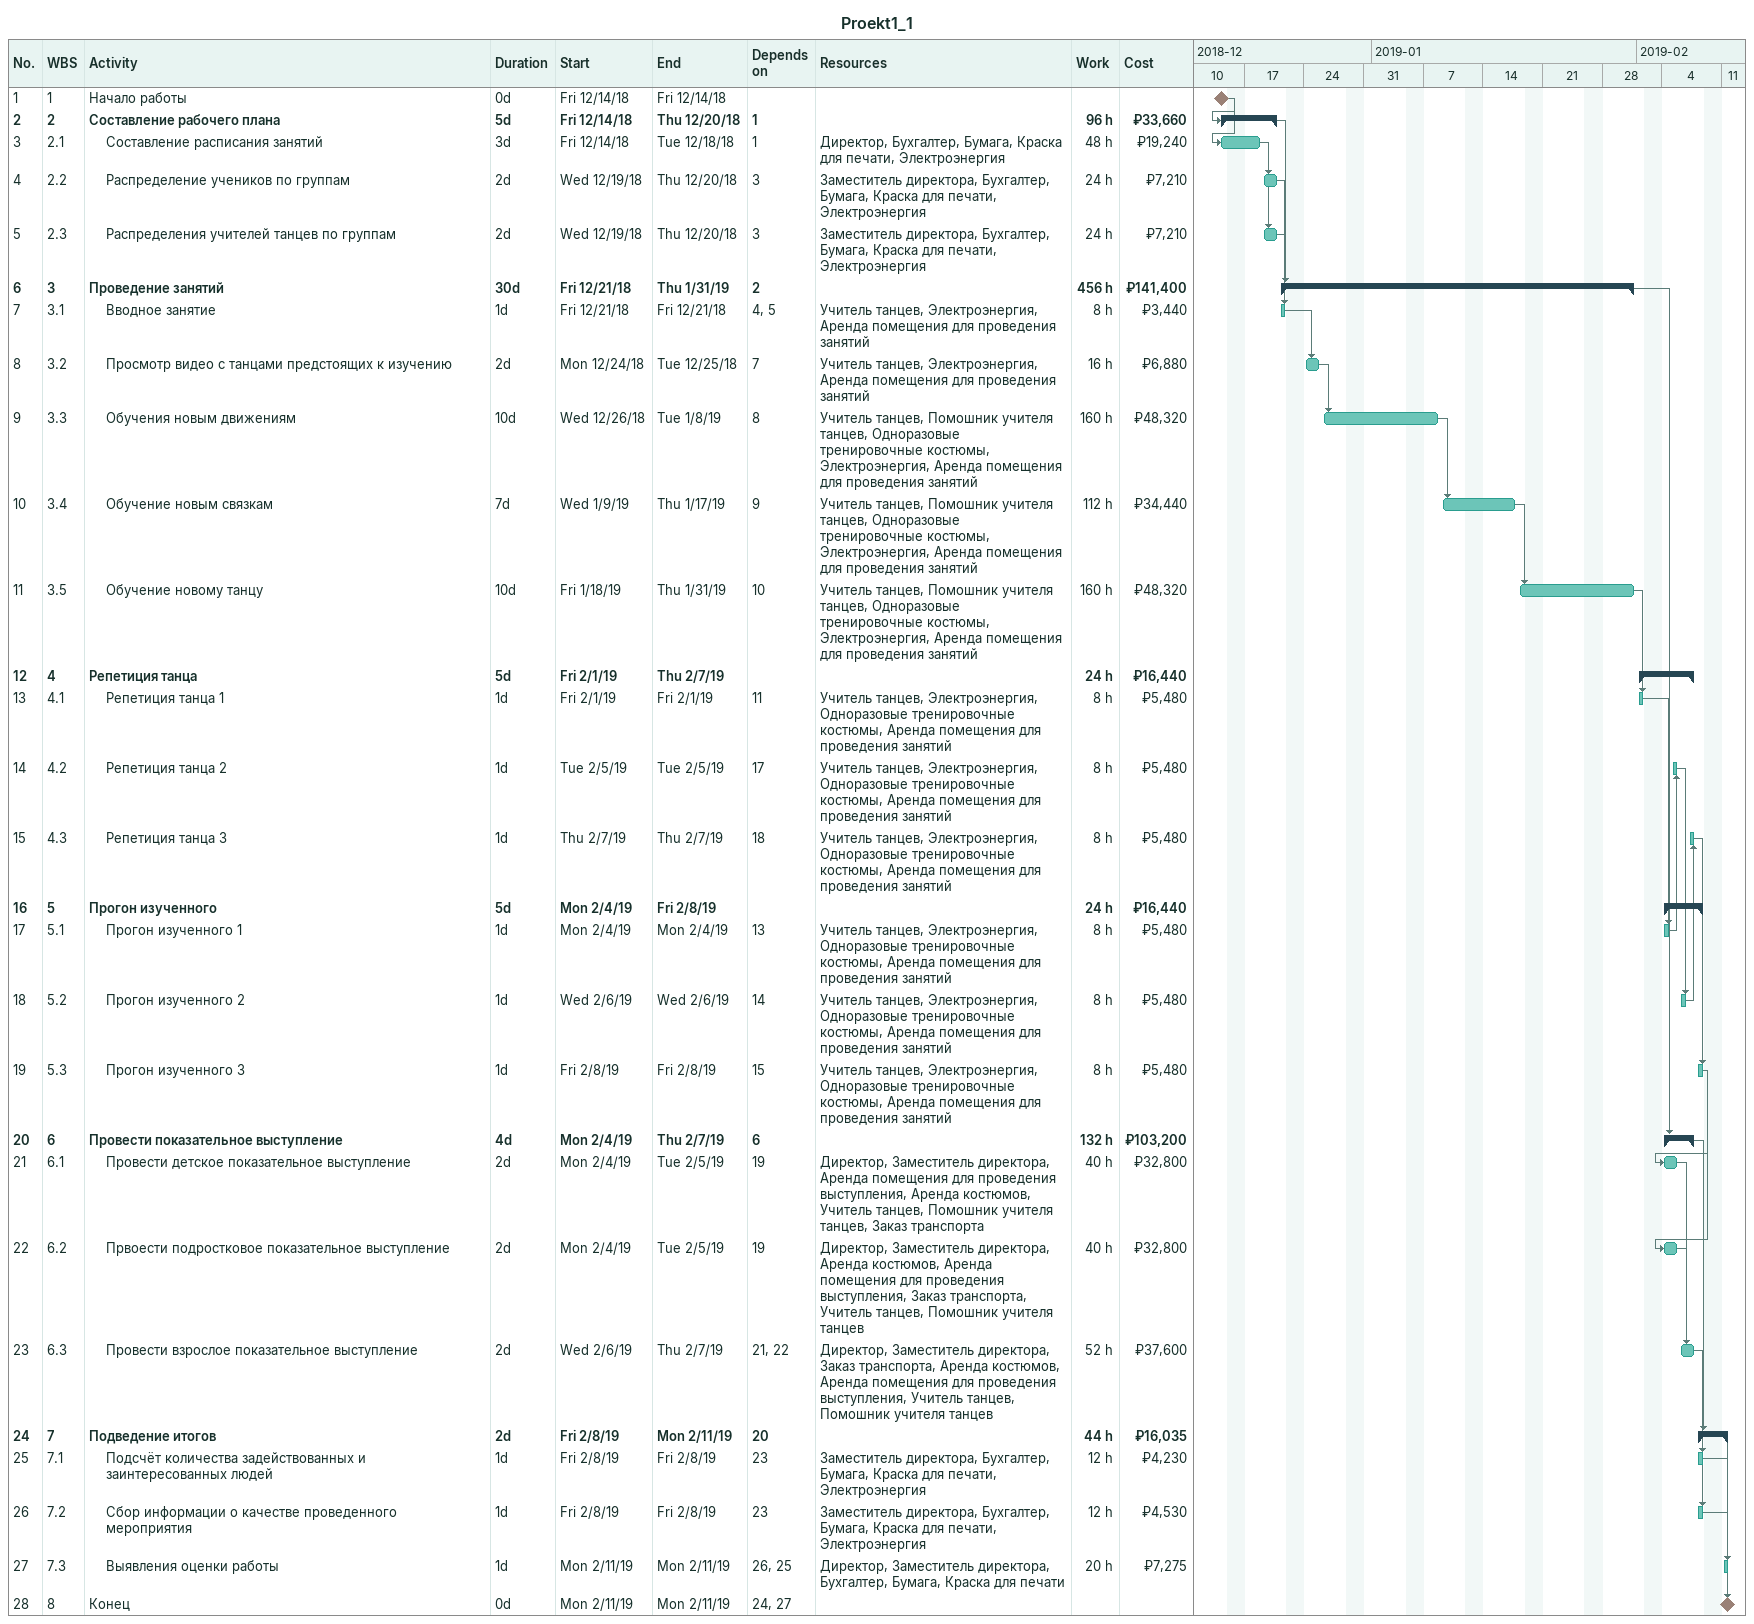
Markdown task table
Proekt1_1

| ID | WBS | Task | Duration | Start | Finish | Predecessors | Resources | Work (h) | Cost (₽) |
|---|---|---|---|---|---|---|---|---|---|
| 1 | 1 | Начало работы | 0d | 2018-12-14 | 2018-12-14 |  |  |  |  |
| 2 | 2 | **Составление рабочего плана** | 5d | 2018-12-14 | 2018-12-20 | 1 |  | 96 | 33660 |
| 3 | 2.1 | Составление расписания занятий | 3d | 2018-12-14 | 2018-12-18 | 1 | Директор, Бухгалтер, Бумага, Краска для печати, Электроэнергия | 48 | 19240 |
| 4 | 2.2 | Распределение учеников по группам | 2d | 2018-12-19 | 2018-12-20 | 3 | Заместитель директора, Бухгалтер, Бумага, Краска для печати, Электроэнергия | 24 | 7210 |
| 5 | 2.3 | Распределения учителей танцев по группам | 2d | 2018-12-19 | 2018-12-20 | 3 | Заместитель директора, Бухгалтер, Бумага, Краска для печати, Электроэнергия | 24 | 7210 |
| 6 | 3 | **Проведение занятий** | 30d | 2018-12-21 | 2019-01-31 | 2 |  | 456 | 141400 |
| 7 | 3.1 | Вводное занятие | 1d | 2018-12-21 | 2018-12-21 | 4, 5 | Учитель танцев, Электроэнергия, Аренда помещения для проведения занятий | 8 | 3440 |
| 8 | 3.2 | Просмотр видео с танцами предстоящих к изучению | 2d | 2018-12-24 | 2018-12-25 | 7 | Учитель танцев, Электроэнергия, Аренда помещения для проведения занятий | 16 | 6880 |
| 9 | 3.3 | Обучения новым движениям | 10d | 2018-12-26 | 2019-01-08 | 8 | Учитель танцев, Помошник учителя танцев, Одноразовые тренировочные костюмы, Электроэнергия, Аренда помещения для проведения занятий | 160 | 48320 |
| 10 | 3.4 | Обучение новым связкам | 7d | 2019-01-09 | 2019-01-17 | 9 | Учитель танцев, Помошник учителя танцев, Одноразовые тренировочные костюмы, Электроэнергия, Аренда помещения для проведения занятий | 112 | 34440 |
| 11 | 3.5 | Обучение новому танцу | 10d | 2019-01-18 | 2019-01-31 | 10 | Учитель танцев, Помошник учителя танцев, Одноразовые тренировочные костюмы, Электроэнергия, Аренда помещения для проведения занятий | 160 | 48320 |
| 12 | 4 | **Репетиция танца** | 5d | 2019-02-01 | 2019-02-07 |  |  | 24 | 16440 |
| 13 | 4.1 | Репетиция танца 1 | 1d | 2019-02-01 | 2019-02-01 | 11 | Учитель танцев, Электроэнергия, Одноразовые тренировочные костюмы, Аренда помещения для проведения занятий | 8 | 5480 |
| 14 | 4.2 | Репетиция танца 2 | 1d | 2019-02-05 | 2019-02-05 | 17 | Учитель танцев, Электроэнергия, Одноразовые тренировочные костюмы, Аренда помещения для проведения занятий | 8 | 5480 |
| 15 | 4.3 | Репетиция танца 3 | 1d | 2019-02-07 | 2019-02-07 | 18 | Учитель танцев, Электроэнергия, Одноразовые тренировочные костюмы, Аренда помещения для проведения занятий | 8 | 5480 |
| 16 | 5 | **Прогон изученного** | 5d | 2019-02-04 | 2019-02-08 |  |  | 24 | 16440 |
| 17 | 5.1 | Прогон изученного 1 | 1d | 2019-02-04 | 2019-02-04 | 13 | Учитель танцев, Электроэнергия, Одноразовые тренировочные костюмы, Аренда помещения для проведения занятий | 8 | 5480 |
| 18 | 5.2 | Прогон изученного 2 | 1d | 2019-02-06 | 2019-02-06 | 14 | Учитель танцев, Электроэнергия, Одноразовые тренировочные костюмы, Аренда помещения для проведения занятий | 8 | 5480 |
| 19 | 5.3 | Прогон изученного 3 | 1d | 2019-02-08 | 2019-02-08 | 15 | Учитель танцев, Электроэнергия, Одноразовые тренировочные костюмы, Аренда помещения для проведения занятий | 8 | 5480 |
| 20 | 6 | **Провести показательное выступление** | 4d | 2019-02-04 | 2019-02-07 | 6 |  | 132 | 103200 |
| 21 | 6.1 | Провести детское показательное выступление | 2d | 2019-02-04 | 2019-02-05 | 19 | Директор, Заместитель директора, Аренда помещения для проведения выступления, Аренда костюмов, Учитель танцев, Помошник учителя танцев, Заказ транспорта | 40 | 32800 |
| 22 | 6.2 | Првоести подростковое показательное выступление | 2d | 2019-02-04 | 2019-02-05 | 19 | Директор, Заместитель директора, Аренда костюмов, Аренда помещения для проведения выступления, Заказ транспорта, Учитель танцев, Помошник учителя танцев | 40 | 32800 |
| 23 | 6.3 | Провести взрослое показательное выступление | 2d | 2019-02-06 | 2019-02-07 | 21, 22 | Директор, Заместитель директора, Заказ транспорта, Аренда костюмов, Аренда помещения для проведения выступления, Учитель танцев, Помошник учителя танцев | 52 | 37600 |
| 24 | 7 | **Подведение итогов** | 2d | 2019-02-08 | 2019-02-11 | 20 |  | 44 | 16035 |
| 25 | 7.1 | Подсчёт количества задействованных и заинтересованных людей | 1d | 2019-02-08 | 2019-02-08 | 23 | Заместитель директора, Бухгалтер, Бумага, Краска для печати, Электроэнергия | 12 | 4230 |
| 26 | 7.2 | Сбор информации о качестве проведенного мероприятия | 1d | 2019-02-08 | 2019-02-08 | 23 | Заместитель директора, Бухгалтер, Бумага, Краска для печати, Электроэнергия | 12 | 4530 |
| 27 | 7.3 | Выявления оценки работы | 1d | 2019-02-11 | 2019-02-11 | 26, 25 | Директор, Заместитель директора, Бухгалтер, Бумага, Краска для печати | 20 | 7275 |
| 28 | 8 | Конец | 0d | 2019-02-11 | 2019-02-11 | 24, 27 |  |  |  |
